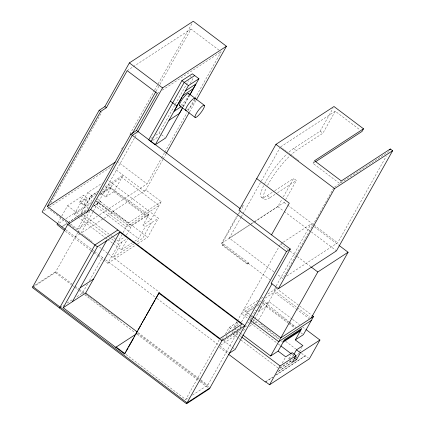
<?xml version="1.0" encoding="UTF-8"?>
<svg xmlns="http://www.w3.org/2000/svg" width="425" height="425" viewBox="0 0 425 425"><rect width="100%" height="100%" fill="white"/><g stroke="black" fill="none" stroke-linecap="round" stroke-linejoin="round"><path stroke-width="0.32" stroke-dasharray="2.12 1.59" d="M189.534 95.391L184.508 104.417L181.719 106.271M183.223 106.68L184.466 104.449M50.756 203.012L101.947 111.791M57.986 222.812L61.503 216.548M61.822 215.98L67.575 205.727L83.528 195.325L87.417 198.257L83.603 205.057L79.714 202.125L83.528 195.325M77.478 216.745L74.301 214.349L80.973 202.459L87.417 198.257M79.714 202.125L84.012 199.32L87.826 192.525L102.494 182.962M83.204 214.646L81.106 213.063L90.408 196.488L96.512 192.509M83.603 205.057L87.901 202.252L91.715 195.458L98.159 191.255M121.486 149.18L122.788 146.864M129.933 134.13L154.296 90.716M154.62 90.137L157.872 84.347M158.196 83.767L191.978 23.566M70.614 224.007L77.488 229.192L86.217 213.642M156.055 91.332L159.614 84.984M159.938 84.41L191.011 29.038L219.04 50.166M32.916 287.167L55.282 272.584L77.536 232.932M77.855 232.363L89.712 211.236M92.99 211.847L81 233.208L103.413 218.593M93.314 211.268L137.052 133.328M93.272 206.391L100.624 201.413L96.842 198.56M100.693 193.168L105.761 196.988L112.184 185.539L101.655 192.408M105.761 196.988L113.836 191.728L123.149 175.143L104.279 187.446M103.96 218.238L112.163 212.893L113.039 211.331L145.78 189.986L161.229 201.652L151.056 219.783L142.981 225.048L145.26 226.769L158.382 218.216L107.387 179.77M155.858 135.171L159.163 133.014L188.509 80.723M190.442 77.276L191.085 76.128M190.161 83.603L193.704 77.281M183.255 106.659L189.63 95.296M87.534 284.038L82.461 293.075L75.916 297.346M89.484 280.564L102.473 257.423M99.567 214.795L147.034 183.85L161.272 158.472M161.596 157.893L164.512 152.702M164.836 152.123L186.846 112.901M188.142 110.596L194.613 99.062M194.937 98.483L221.154 51.765L219.571 50.57M162.945 159.391L144.904 191.548L114.851 168.89M163.269 158.812L166.186 153.616M189.508 112.057L195.989 100.512M116.753 239.939L118.325 241.124L121.858 234.828M123.144 232.533L128.499 222.987L161.229 201.652M103.663 260.089L107.86 263.256L118.57 244.173L127.054 238.637M121.943 241.974L113.262 257.438L133.827 244.03M126.422 235.137L132.223 224.804L149.403 213.6L142.981 225.048M112.938 243.482L121.407 249.863L127.442 239.105M134.709 241.193L138.587 238.664L145.26 226.769M151.396 222.769L142.72 238.234L136.053 242.579M137.721 243.785L147.672 237.299L158.382 218.216M222.987 244.311L222.408 245.342L247.377 264.164L247.871 263.84L248.45 262.809L223.481 243.982L222.987 244.311L221.616 243.275L237.283 215.353M237.607 214.784L239.525 211.363M222.642 242.606L239.801 212.027M240.125 211.453L243.684 205.105L241.283 206.672M222.408 245.342L223.481 243.982M273.934 271.825L229.282 238.159L240.943 217.377M241.267 216.803L261.03 181.587M261.354 181.008L280.144 147.523M254.145 222.068L277.807 206.64L282.014 199.15M283.305 196.844L293.654 178.399L296.395 180.466L286.009 198.974M289.106 151.98A31.477 6.965 -53 0 1 293.643 148.442L320.174 131.144L333.025 108.248M247.377 264.164L248.45 262.809M254.734 221.568L284.059 202.443L285.685 199.553M267.628 185.252A31.477 6.965 -53 0 1 296.384 150.508L322.915 133.211L335.245 111.233L359.938 129.848M341.296 180.944L339.819 183.584L313.028 163.386L314.505 160.746M125.981 354.445L185.725 399.489L219.922 338.56M222.307 339.671L223.927 336.781M225.548 333.891L229.117 327.532L237.607 321.996M226.063 336.786L227.348 334.496M228.634 332.201L232.491 325.332M236.975 321.624L233.442 327.925L239.843 323.749M237.293 321.05L280.574 243.929L282.752 242.51M231.954 333.221L232.911 331.521M235.131 327.558L237.995 322.463M241.538 321.938L247.334 311.605L254.543 306.903M192.493 395.08L207.761 385.124L237.761 331.665M240.019 327.643L241.628 324.769M253.268 321.592L254.554 319.297M254.878 318.729L261.949 306.127M275.852 286.572L273.907 290.041L296.969 307.429M276.176 285.993L310.866 224.177L314.011 226.552M258.549 320.078L268.929 301.575L292.06 319.016M263.41 301.123L264.52 300.401L258.092 311.849L266.167 306.584L276.346 288.447L311.467 314.93M333.726 187.924L282.864 278.561L277.084 274.199M286.737 276.032L337.641 242.845L386.24 156.246M282.2 363.141L285.414 357.414M288.681 358.87L290.907 354.907M293.611 354.939L292.66 356.639L288.362 359.438M295.837 357.978L296.135 357.452M295.842 358.243L301.952 347.358M276.468 374.834L305.384 355.799L308.38 358.057M127.176 70.656L132.727 67.033M133.285 66.672L191.011 29.038M157.324 93.383L158.987 92.294M162.318 90.127L221.154 51.765M150.896 138.401L152.548 137.328M44.205 210.577L47.839 208.208L67.315 222.891M49.507 207.124L111.743 166.547M152.639 140.494L158.153 136.903M96.348 194.05L89.138 198.751L91.757 200.727M102.452 190.071L121.869 177.416L159.083 205.472L126.358 226.812L94.902 203.097M100.358 194.092L111.446 186.862M99.763 195.144L110.851 187.919L148.771 214.726L131.591 225.93L96.921 201.418M59.24 223.077L63.665 220.192M65.875 218.753L91.864 201.806M74.301 214.349L90.929 203.511M81.106 213.063L88.044 208.542M61.365 227.008L67.447 223.045M68 222.684L87.353 210.067M93.989 205.742L100.624 201.413M62.863 226.217L67.841 222.971M68.393 222.615L87.189 210.354M77.488 229.192L97.357 216.235M75.289 236.932L80.479 233.548M34.531 285.52L55.808 271.644L72.011 283.863M118.325 241.124L124.727 236.948M121.407 249.863L132.494 242.638M335.245 111.233L280.468 146.949L282.041 148.134M107.86 263.256L135.506 245.23M60.095 307.658L63.915 305.171M67.187 303.036L72.096 299.832M313.028 163.386L315.228 161.952M263.58 185.752A31.477 6.965 -53 0 0 267.123 195.697L274.311 191.011M274.863 190.65L293.654 178.399M267.123 195.697L269.864 197.763L277.052 193.077M277.605 192.716L296.395 180.466M229.282 238.159L250.862 224.092M251.414 223.731L254.182 221.924M221.616 243.275L249.741 224.937M250.293 224.581L253.592 222.429M334.576 187.005L388.832 151.629M283.3 242.154L310.866 224.177M257.938 300.454L243.615 309.788L251.478 315.717M261.242 298.297L263.442 296.862M267.851 293.988L276.346 288.447M255.893 304.21L241.469 313.613L248.811 319.143M259.223 302.037L261.997 300.231M265.322 298.058L274.199 292.272L295.694 308.476M257.869 304.736L259.532 303.652M253.358 308.391L246.707 312.726L249.794 315.201M256.684 306.223L259.452 304.412M262.225 302.605L263.888 301.522L289.09 321.752M259.903 307.461L268.929 301.575M236.943 329.97L243.042 325.996M247.477 323.101L249.14 322.017L255.813 310.128L257.178 311.158M223.816 340.797L241.597 329.2M244.933 327.027L247.711 325.215M250.49 323.404L251.6 322.676M220.623 345.169L239.424 332.913M243.291 330.39L246.059 328.583M249.374 326.421L254.352 323.175M254.904 322.814L257.114 321.374M185.725 399.489L189.252 397.189M280.064 367.933L292.809 359.619M279.767 368.459L291.959 360.512M278.609 371.142L291.911 362.472M278.163 371.583L291.465 362.913M265.572 381.756L272.76 377.065M275.522 375.264L305.384 355.799M265.407 382.043L272.595 377.358M261.556 197.285L264.021 199.134M320.174 131.144L322.915 133.211M293.643 148.442L296.384 150.508M282.567 148.532L284.144 149.722M284.67 150.115L286.248 151.305M286.769 151.698L288.347 152.888M288.873 153.287L290.45 154.472M290.976 154.87L292.549 156.055M293.075 156.453L294.652 157.643M295.178 158.036L296.751 159.226M297.277 159.619L298.855 160.809M284.059 202.443L287.215 204.823M287.736 205.217L313.48 224.623M314.006 225.022L337.641 242.845M314.537 226.945L338.651 245.124M277.807 206.64L283.576 210.991M284.102 211.384L310.84 231.545M311.36 231.938L336.451 250.851M159.163 133.014L160.082 133.705M161.463 134.746L164.64 137.142M280.574 243.929L287.895 249.443M289.983 251.021L296.777 256.142M297.298 256.535L311.413 267.176M116.886 161.123L147.034 183.85M247.95 263.133L269.87 279.655M222.907 245.018L247.871 263.84M297.495 307.822L310.075 317.31M296.214 308.869L309.32 318.75M292.586 319.409L299.423 324.562M302.573 326.942L305.729 329.317M110.702 188.185L147.921 216.24M263.038 303.041L288.724 322.405M289.244 322.803L295.534 327.542M113.836 191.728L151.056 219.783M266.167 306.584L288.182 323.181M288.708 323.579L294.477 327.925M300.767 332.669L302.86 334.247M100.459 201.705L147.672 237.299M285.68 341.355L295.715 348.92M301.522 353.297L305.219 356.086M113.039 211.331L128.499 222.987M87.826 192.525L91.715 195.458M90.408 196.488L93.516 198.831M96.624 201.179L112.163 212.893M96.14 201.36L130.741 227.444M245.852 314.245L250.049 317.406M250.569 317.799L252.142 318.989M252.668 319.382L278.88 339.139M281.499 341.116L283.071 342.306M249.332 319.536L250.383 320.328M94.132 205.142L138.587 238.664M250.723 323.212L277.652 343.517M278.184 343.915L280.293 345.509M291.911 354.264L294.026 355.858M84.012 199.32L87.901 202.252M80.973 202.459L88.581 208.192M289.823 360.538L291.768 362.004M83.73 215.039L110.463 235.195M110.983 235.588L113.082 237.171M113.608 237.564L116.227 239.541M234.488 328.711L236.061 329.901M238.159 331.479L239.732 332.663M240.252 333.062L242.351 334.64M67.575 205.727L80.192 215.241M80.718 215.634L107.53 235.848M108.056 236.247L109.629 237.437M111.733 239.02L113.836 240.608M114.362 241.002L118.57 244.173M229.117 327.532L233.325 330.703M233.851 331.096L235.429 332.286M235.955 332.685L239.631 335.458M240.157 335.856L241.209 336.648M78.003 217.143L104.996 237.495M105.527 237.894L107.116 239.089M107.647 239.488L112.407 243.079M233.012 334.018L238.292 337.997M238.818 338.396L240.407 339.591M240.933 339.989L278.954 368.656M69.418 224.48L80.474 232.81M82.062 234.005L83.651 235.206M84.177 235.604L85.77 236.805M86.296 237.203L87.885 238.398M88.416 238.802L90.004 239.998M90.536 240.396L92.124 241.597M99.54 247.185L102.191 249.183M102.723 249.587L108.019 253.576M108.55 253.98L159.407 292.32M221.388 339.049L222.976 340.25M223.508 340.648L235.163 349.435M65.817 229.787L91.492 249.146M92.018 249.539L94.106 251.117M94.632 251.51L97.766 253.874M98.287 254.267L105.118 259.415M105.644 259.813L156.437 298.111M156.968 298.509L219.401 345.578M219.932 345.977L228.926 352.761M65.37 231.221L91.078 250.596M91.598 250.994L93.176 252.179M93.697 252.577L97.373 255.345M97.893 255.738L103.142 259.696M219.465 347.406L227.917 353.775M138.215 332.69L200.382 379.562M200.913 379.961L207.761 385.124M75.151 286.227L78.806 288.984M79.332 289.377L85.106 293.733M85.637 294.132L87.221 295.327M87.752 295.726L89.34 296.921M89.866 297.325L120.025 320.057M137.488 333.221L200.451 380.694M200.977 381.092L209.445 387.473M55.282 272.584L71.485 284.798M72.011 285.196L74.099 286.769M74.625 287.162L78.28 289.924M78.806 290.317L134.842 332.568M136.962 334.162L199.394 381.23M199.92 381.629L208.919 388.413M289.6 322.166L295.773 327.123M250.304 315.616L252.365 317.268M260.589 323.871L279.103 338.736M269.864 197.763A31.477 6.965 -53 0 1 266.321 187.818M264.616 183.696A31.477 6.965 -53 0 1 286.859 154.057M195.032 99.662A7.623 1.689 -53 0 1 187.197 110.064M188.721 94.902A7.623 1.689 -53 0 1 181.22 105.076"/><path stroke-width="0.64" d="M182.059 96.948L174.032 111.377L181.172 106.638M189.847 94.828L195.872 84.012L185.47 90.876M196.313 99.933L226.44 46.251L193.279 21.25L129.375 62.911L104.863 106.595L99.152 110.319L42.133 211.932L65.291 229.388M69.557 223.21L47.345 206.465L100.661 111.456L106.372 107.732L127.176 70.656L157.324 93.383L136.515 130.459L130.804 134.183L86.859 212.489M57.667 223.38L57.03 224.517L64.324 230.43M226.44 46.251L162.536 87.911L138.024 131.596L132.313 135.32L90.674 209.52L67.761 224.458L32.369 287.523L186.532 403.75L209.445 388.811L286.477 251.547L290.328 249.034L238.946 210.295L275.937 144.373L333.986 106.526L363.518 128.791L362.036 131.431L315.78 161.59M132.425 133.434L155.731 91.906M189.954 94.722L198.911 78.752L192.376 73.828L181.905 80.654L148.692 139.841L155.226 144.771L165.697 137.939L182.623 107.78L179.483 113.379L168.932 120.344M150.987 141.573L184.2 82.386L194.677 75.56M59.548 308.013L94.94 244.949L117.853 230.01M63.187 307.721L97.378 246.792L119.855 232.14L241.952 324.195L219.922 338.56L159.115 292.719L124.483 353.935L63.187 307.721L85.659 293.069L119.855 232.14M155.226 144.771L188.44 85.584L198.911 78.752M72.351 301.75L106.542 240.821M166.51 153.042L189.183 112.636M124.483 353.935L125.572 352.5M126.214 351.348L128.148 347.9M128.796 346.747L133.636 338.125M134.279 336.977L134.922 335.83M135.57 334.677L137.503 331.229M138.152 330.082L140.409 326.055M141.052 324.907L141.7 323.754M142.343 322.607L142.986 321.459M143.634 320.307L145.568 316.859M146.216 315.711L151.05 307.089M151.698 305.936L154.923 300.188M155.566 299.041L159.115 292.719M271.527 234.855L289.303 203.171L256.727 178.612M186.532 403.75L221.919 340.685L244.837 325.747L90.674 209.52M290.328 249.034L271.139 283.225L278.402 288.697L336.451 250.851L392.631 150.742L390.309 148.989L341.296 180.944L314.505 160.746L363.518 128.791M272.027 283.741L235.163 349.435L229.452 353.159M278.402 288.697L334.581 188.588L392.631 150.742M242.877 335.038L270.656 355.98L317.794 271.989L348.086 252.238L339.171 245.517M389.72 150.046L390.309 148.989M270.656 355.98L278.131 351.108L284.553 339.66L301.734 328.461L295.311 339.91L302.913 345.642L296.475 349.844L293.93 354.37M228.443 354.174L265.407 382.043L265.572 381.756L269.567 384.768L280.112 365.978L296.066 355.576L292.177 352.644L285.733 356.841L278.131 351.108M311.127 318.097L348.086 252.238M311.987 315.323L313.56 316.508L303.386 334.645L295.311 339.91M296.066 355.576L292.251 362.371L296.549 359.571L300.363 352.771L319.924 340.021L306.255 329.715M319.924 340.021L309.379 358.812L269.567 384.768M182.835 95.572L193.301 88.618M47.345 206.465L115.233 162.201M80.213 287.736L93.527 279.06M115.738 347.342L135.995 334.135M313.56 316.508L280.835 337.848L253.05 316.901M311.419 320.333L278.688 341.668L250.909 320.726M209.971 387.871L187.058 402.81L32.895 286.583M283.81 340.983L300.996 329.779M283.22 342.04L300.401 330.836M275.937 144.373L334.581 188.588M181.905 80.654L188.44 85.584M188.721 93.532L204.372 105.331A7.623 1.689 -53 0 1 198.48 115.446A7.623 1.689 -53 0 1 196.382 113.374A7.623 1.689 -53 0 1 204.372 105.331M129.375 62.911L162.536 87.911M179.472 105.639L195.117 117.433M170.404 101.145L176.943 106.069M104.863 106.595L106.372 107.732M136.515 130.459L240.274 208.686M311.413 267.176L317.794 271.989M99.152 110.319L100.661 111.456M130.804 134.183L286.477 251.547M296.475 349.844L300.363 352.771M280.824 345.908L291.385 353.871M294.116 357.738L296.549 359.571M241.735 337.041L280.112 365.978M67.761 224.458L97.378 246.792M158.674 293.006L221.919 340.685M85.659 293.069L137.163 331.898M116.179 347.055L124.923 353.648M186.347 110.479A7.623 1.689 -53 0 1 189.221 103.116A7.623 1.689 -53 0 1 195.181 98.945M180.296 105.634A7.623 1.689 -53 0 1 182.692 98.653A7.623 1.689 -53 0 1 188.87 94.185"/></g></svg>
